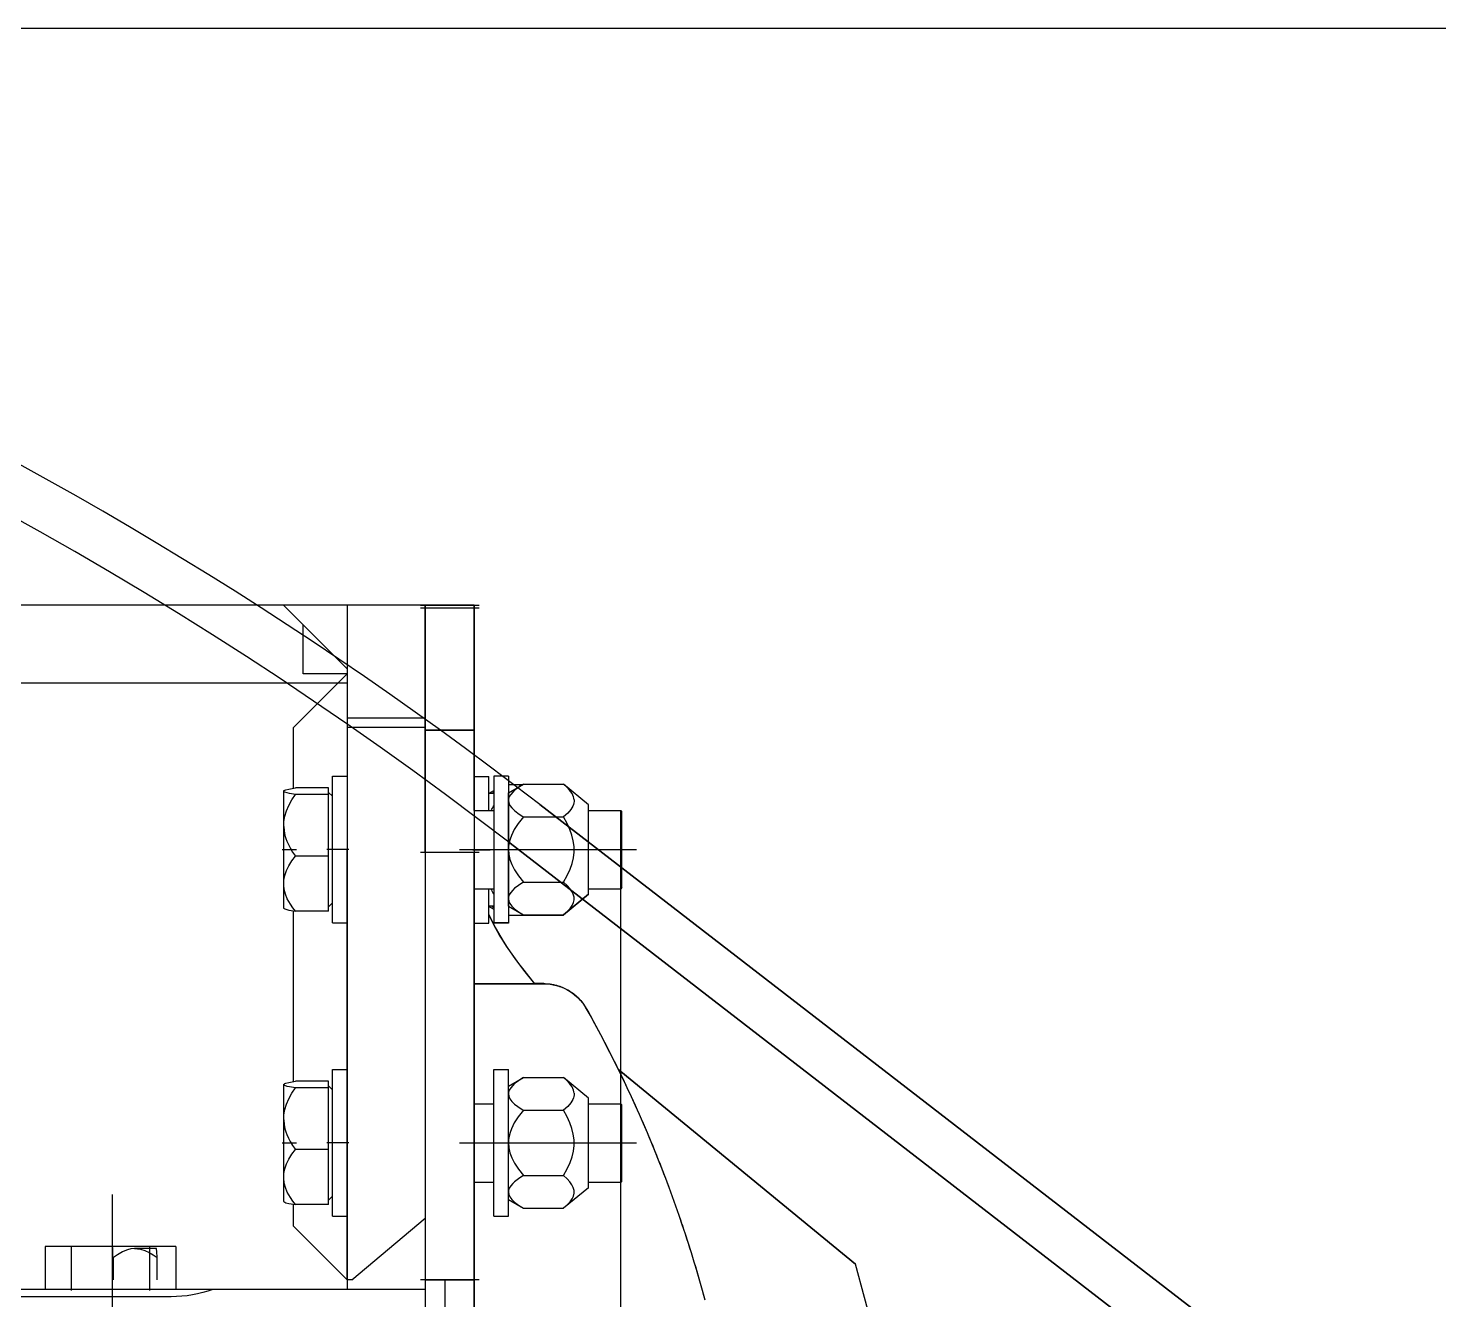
# Model space of a CAD drawing. Extents: x 39751 to 116307, y -36149 to -14965.
# Drawn here: x 111280.1 to 111568.7, y -20660.1 to -20400 of the extents above; entities that cross this region are included whole.
import ezdxf

# ---------------------------------------------------------------- set-up
doc = ezdxf.new("R2010")
doc.units = 0
doc.header["$LTSCALE"] = 1500
for name, pattern in [('CENTER2', [0.72, 0.6, -0.05, 0.02, -0.05]), ('DASHDOT', [25.4, 12.7, -6.35, 0, -6.35]), ('DASHED', [0.35, 0.3, -0.05]), ('PHANTOM', [0.95, 0.76, -0.05, 0.02, -0.05, 0.02, -0.05])]:
    doc.linetypes.add(name, pattern=pattern)
for name, color, linetype in [('01', 7, 'Continuous'), ('confine7', 4, 'CENTER2'), ('confinea', 3, 'Continuous')]:
    doc.layers.add(name, color=color, linetype=linetype)
doc.layers.add('AM_0', color=7, linetype='Continuous', lineweight=30)

# ---------------------------------------------------------------- blocks, each defined once
blk = doc.blocks.new('A$C4E333B14')
at = {"color": 0, "linetype": 'DASHDOT', "ltscale": 0.03}
blk.add_line((151.67, 904.75), (139.67, 904.75), dxfattribs=at)
at = {"color": 0, "linetype": 'DASHDOT', "ltscale": 0.030001}
for p, q in [((139.67, 904.13), (151.67, 904.13)), ((139.67, 854.14), (151.67, 854.14)), ((139.67, 766.69), (151.67, 766.69))]:
    blk.add_line(p, q, dxfattribs=at)
at = {"color": 0, "ltscale": 0.063975}
blk.add_line((140.67, 879.16), (140.67, 904.75), dxfattribs=at)
at = {"color": 0, "ltscale": 0.025}
for p, q in [((140.67, 904.75), (150.67, 904.75)), ((150.67, 904.75), (140.67, 904.75)), ((140.67, 904.72), (150.67, 904.72)), ((150.67, 904.72), (140.67, 904.72)), ((150.67, 879.14), (140.67, 879.14)), ((140.67, 879.14), (150.67, 879.14)), ((140.67, 854.14), (150.67, 854.14)), ((140.67, 854.14), (150.67, 854.14)), ((150.67, 766.69), (140.67, 766.69)), ((150.67, 766.69), (140.67, 766.69))]:
    blk.add_line(p, q, dxfattribs=at)
at = {"color": 0, "ltscale": 0.062501}
blk.add_line((140.67, 904.75), (140.67, 879.75), dxfattribs=at)
at = {"color": 0, "ltscale": 7.01904e-05}
for p, q in [((140.67, 904.72), (140.67, 904.75)), ((150.67, 904.72), (150.67, 904.75)), ((150.67, 904.72), (150.67, 904.75))]:
    blk.add_line(p, q, dxfattribs=at)
at = {"color": 0, "ltscale": 0.063976}
blk.add_line((140.67, 879.13), (140.67, 904.72), dxfattribs=at)
at = {"color": 0, "ltscale": 0.0625}
for p, q in [((140.67, 904.72), (140.67, 879.72)), ((140.67, 879.14), (140.67, 854.14))]:
    blk.add_line(p, q, dxfattribs=at)
at = {"color": 0, "ltscale": 0.006224}
blk.add_line((140.67, 904.72), (140.67, 902.23), dxfattribs=at)
at = {"color": 0, "ltscale": 3.05176e-05}
blk.add_line((150.67, 904.72), (150.67, 904.71), dxfattribs=at)
blk.add_line((150.67, 904.72), (150.67, 904.71), dxfattribs=at)
at = {"color": 0, "linetype": 'PHANTOM', "ltscale": 0.0625}
for p, q in [((150.67, 879.71), (150.67, 904.71)), ((166.66, 904.71), (166.66, 879.71)), ((150.67, 854.71), (150.67, 879.71)), ((166.66, 879.71), (166.66, 854.71))]:
    blk.add_line(p, q, dxfattribs=at)
at = {"color": 0, "linetype": 'PHANTOM', "ltscale": 0.039999}
for p, q in [((150.67, 904.71), (166.66, 904.71)), ((150.67, 879.71), (166.66, 879.71))]:
    blk.add_line(p, q, dxfattribs=at)
at = {"color": 0, "linetype": 'PHANTOM', "ltscale": 0.014142}
blk.add_line((179.67, 904.71), (175.67, 900.71), dxfattribs=at)
at = {"color": 0, "ltscale": 0.006176}
blk.add_line((140.67, 902.23), (140.67, 899.76), dxfattribs=at)
at = {"color": 0, "linetype": 'PHANTOM', "ltscale": 0.03182}
blk.add_line((166.66, 891.71), (175.67, 900.71), dxfattribs=at)
at = {"color": 0, "linetype": 'PHANTOM', "ltscale": 0.025}
blk.add_line((175.67, 890.71), (175.67, 900.71), dxfattribs=at)
at = {"color": 0, "ltscale": 0.006068}
blk.add_line((140.67, 899.76), (140.67, 897.34), dxfattribs=at)
at = {"color": 0, "ltscale": 0.005899}
blk.add_line((140.67, 897.34), (140.67, 894.98), dxfattribs=at)
at = {"color": 0, "ltscale": 0.005672}
blk.add_line((140.67, 894.98), (140.67, 892.71), dxfattribs=at)
at = {"color": 0, "ltscale": 0.005389}
blk.add_line((140.67, 892.71), (140.67, 890.55), dxfattribs=at)
at = {"color": 0, "ltscale": 0.005052}
blk.add_line((140.67, 890.55), (140.67, 888.53), dxfattribs=at)
at = {"color": 0, "linetype": 'PHANTOM', "ltscale": 0.038892}
blk.add_line((166.66, 890.71), (177.67, 879.71), dxfattribs=at)
at = {"color": 0, "linetype": 'PHANTOM', "ltscale": 0.022501}
blk.add_line((166.66, 890.71), (175.67, 890.71), dxfattribs=at)
at = {"color": 0, "ltscale": 0.004665}
blk.add_line((140.67, 888.53), (140.67, 886.67), dxfattribs=at)
at = {"color": 0, "ltscale": 0.004232}
blk.add_line((140.67, 886.67), (140.67, 884.97), dxfattribs=at)
at = {"color": 0, "ltscale": 0.003756}
blk.add_line((140.67, 884.97), (140.67, 883.47), dxfattribs=at)
at = {"color": 0, "ltscale": 0.003244}
blk.add_line((140.67, 883.47), (140.67, 882.17), dxfattribs=at)
at = {"color": 0, "ltscale": 0.002699}
blk.add_line((140.67, 882.17), (140.67, 881.09), dxfattribs=at)
at = {"color": 0, "ltscale": 0.002127}
blk.add_line((140.67, 881.09), (140.67, 880.24), dxfattribs=at)
at = {"color": 0, "ltscale": 0.001535}
blk.add_line((140.67, 880.24), (140.67, 879.63), dxfattribs=at)
at = {"color": 0, "ltscale": 0.011339}
blk.add_line((140.67, 875.22), (140.67, 879.75), dxfattribs=at)
at = {"color": 0, "ltscale": 0.01134}
blk.add_line((140.67, 875.19), (140.67, 879.72), dxfattribs=at)
at = {"color": 0, "ltscale": 0.000926971}
blk.add_line((140.67, 879.63), (140.67, 879.26), dxfattribs=at)
at = {"color": 0, "ltscale": 0.000310516}
blk.add_line((140.67, 879.26), (140.67, 879.13), dxfattribs=at)
at = {"color": 0, "ltscale": 0.023656}
blk.add_line((140.67, 879.17), (140.67, 869.71), dxfattribs=at)
at = {"color": 0, "ltscale": 1.2207e-05}
for p, q in [((140.67, 879.16), (140.67, 879.17)), ((140.67, 879.13), (140.67, 879.14))]:
    blk.add_line(p, q, dxfattribs=at)
at = {"color": 0, "ltscale": 0.000196838}
blk.add_line((140.67, 879.14), (140.67, 879.06), dxfattribs=at)
at = {"color": 0, "ltscale": 0.000799561}
blk.add_line((140.67, 879.06), (140.67, 878.74), dxfattribs=at)
at = {"color": 0, "ltscale": 0.001408}
blk.add_line((140.67, 878.74), (140.67, 878.18), dxfattribs=at)
at = {"color": 0, "ltscale": 0.002}
blk.add_line((140.67, 878.18), (140.67, 877.38), dxfattribs=at)
at = {"color": 0, "linetype": 'PHANTOM', "ltscale": 0.031062}
blk.add_line((177.67, 867.29), (177.67, 879.71), dxfattribs=at)
at = {"color": 0, "ltscale": 0.002575}
blk.add_line((140.67, 877.38), (140.67, 876.35), dxfattribs=at)
at = {"color": 0, "ltscale": 0.003123}
blk.add_line((140.67, 876.35), (140.67, 875.1), dxfattribs=at)
at = {"color": 0, "ltscale": 0.013779}
blk.add_line((140.67, 869.71), (140.67, 875.22), dxfattribs=at)
at = {"color": 0, "ltscale": 0.013705}
blk.add_line((140.67, 869.71), (140.67, 875.19), dxfattribs=at)
at = {"color": 0, "ltscale": 0.003641}
blk.add_line((140.67, 875.1), (140.67, 873.64), dxfattribs=at)
at = {"color": 0, "ltscale": 0.004122}
blk.add_line((140.67, 873.64), (140.67, 871.99), dxfattribs=at)
at = {"color": 0, "ltscale": 0.004563}
blk.add_line((140.67, 871.99), (140.67, 870.17), dxfattribs=at)
at = {"color": 0, "ltscale": 0.0075}
for p, q in [((133.67, 869.73), (136.66, 869.73)), ((140.67, 869.71), (137.67, 869.71)), ((169.67, 869.73), (166.66, 869.73)), ((133.67, 839.73), (136.66, 839.73)), ((133.67, 839.71), (136.66, 839.71)), ((140.67, 839.71), (137.67, 839.71)), ((169.67, 839.73), (166.66, 839.73)), ((136.66, 809.71), (133.67, 809.71)), ((169.67, 809.71), (166.66, 809.71)), ((136.66, 779.71), (133.67, 779.71)), ((169.67, 779.71), (166.66, 779.71))]:
    blk.add_line(p, q, dxfattribs=at)
at = {"color": 0, "ltscale": 0.075}
for p, q in [((133.67, 869.73), (133.67, 839.73)), ((136.66, 869.73), (136.66, 839.73)), ((169.67, 839.73), (169.67, 869.73)), ((133.67, 779.71), (133.67, 809.71)), ((136.66, 779.71), (136.66, 809.71)), ((169.67, 779.71), (169.67, 809.71))]:
    blk.add_line(p, q, dxfattribs=at)
at = {"color": 0, "ltscale": 0.017434}
for p, q in [((137.67, 862.73), (137.67, 869.71)), ((140.67, 862.73), (140.67, 869.71))]:
    blk.add_line(p, q, dxfattribs=at)
at = {"color": 0, "ltscale": 0.004958}
blk.add_line((140.67, 870.17), (140.67, 868.18), dxfattribs=at)
at = {"color": 0, "ltscale": 0.016592}
for p, q in [((117.26, 863.88), (122.38, 868.11)), ((117.26, 803.86), (122.38, 808.09)), ((117.26, 785.56), (122.38, 781.34))]:
    blk.add_line(p, q, dxfattribs=at)
at = {"color": 0, "ltscale": 0.020441}
for p, q in [((130.56, 868.11), (122.39, 868.11)), ((130.56, 861.42), (122.39, 861.42)), ((130.56, 848.04), (122.39, 848.04)), ((130.56, 841.36), (122.39, 841.36)), ((130.56, 808.09), (122.39, 808.09)), ((130.56, 801.4), (122.39, 801.4)), ((130.56, 788.03), (122.39, 788.03)), ((130.56, 781.34), (122.39, 781.34))]:
    blk.add_line(p, q, dxfattribs=at)
at = {"color": 0, "ltscale": 0.008956}
for p, q in [((133.67, 866.32), (130.56, 868.11)), ((133.67, 843.15), (130.56, 841.36)), ((133.67, 806.3), (130.56, 808.09)), ((133.67, 783.13), (130.56, 781.34))]:
    blk.add_line(p, q, dxfattribs=at)
at = {"color": 0, "ltscale": 0.007489}
blk.add_line((133.67, 868.05), (130.67, 868.05), dxfattribs=at)
at = {"color": 0, "ltscale": 0.00388}
for p, q in [((133.67, 864.76), (133.67, 866.32)), ((133.67, 843.15), (133.67, 844.7)), ((133.67, 804.75), (133.67, 806.3)), ((133.67, 783.13), (133.67, 784.68))]:
    blk.add_line(p, q, dxfattribs=at)
at = {"color": 0, "ltscale": 0.002723}
blk.add_line((137.61, 866.29), (136.66, 866.83), dxfattribs=at)
at = {"color": 0, "ltscale": 0.002502}
for p, q in [((137.67, 866.29), (136.66, 866.29)), ((136.66, 843.12), (137.67, 843.12))]:
    blk.add_line(p, q, dxfattribs=at)
at = {"color": 0, "ltscale": 0.008891}
blk.add_line((137.67, 862.73), (137.67, 866.29), dxfattribs=at)
at = {"color": 0, "ltscale": 0.005305}
blk.add_line((140.67, 868.18), (140.67, 866.06), dxfattribs=at)
at = {"color": 0, "ltscale": 0.0056}
blk.add_line((140.67, 866.06), (140.67, 863.82), dxfattribs=at)
at = {"color": 0, "ltscale": 0.002828}
for p, q in [((169.67, 865.63), (170.46, 866.43)), ((169.67, 843.83), (170.46, 843.03)), ((169.67, 805.61), (170.46, 806.41)), ((169.67, 783.81), (170.46, 783.01))]:
    blk.add_line(p, q, dxfattribs=at)
at = {"color": 0, "ltscale": 0.003371}
for p, q in [((170.46, 866), (170.46, 867.35)), ((170.46, 805.98), (170.46, 807.33))]:
    blk.add_line(p, q, dxfattribs=at)
at = {"color": 0, "ltscale": 0.017}
for p, q in [((170.46, 867.35), (177.26, 867.35)), ((170.46, 866), (177.26, 866)), ((170.46, 853.38), (177.26, 853.38)), ((170.46, 842.11), (177.26, 842.11)), ((170.46, 807.33), (177.26, 807.33)), ((170.46, 805.98), (177.26, 805.98)), ((170.46, 793.37), (177.26, 793.37)), ((170.46, 782.1), (177.26, 782.1))]:
    blk.add_line(p, q, dxfattribs=at)
at = {"color": 0, "ltscale": 0.031543}
for p, q in [((170.46, 853.38), (170.46, 866)), ((170.46, 793.37), (170.46, 805.98))]:
    blk.add_line(p, q, dxfattribs=at)
at = {"color": 0, "ltscale": 0.000273947}
for p, q in [((179.67, 866.72), (179.58, 866.79)), ((179.67, 842.74), (179.58, 842.67))]:
    blk.add_line(p, q, dxfattribs=at)
at = {"color": 0, "ltscale": 0.018232}
blk.add_line((179.67, 866.72), (179.67, 859.43), dxfattribs=at)
at = {"color": 0, "ltscale": 0.002801}
for p, q in [((117.26, 862.76), (117.26, 863.88)), ((117.26, 802.74), (117.26, 803.86))]:
    blk.add_line(p, q, dxfattribs=at)
at = {"color": 0, "ltscale": 0.010011}
for p, q in [((133.67, 860.76), (133.67, 864.76)), ((133.67, 800.74), (133.67, 804.75))]:
    blk.add_line(p, q, dxfattribs=at)
at = {"color": 0, "ltscale": 0.00584}
blk.add_line((140.67, 863.82), (140.67, 861.48), dxfattribs=at)
at = {"color": 0, "ltscale": 0.000760127}
for p, q in [((110.46, 862.52), (110.68, 862.73)), ((110.46, 846.95), (110.68, 846.73)), ((110.46, 846.89), (110.68, 846.67))]:
    blk.add_line(p, q, dxfattribs=at)
at = {"color": 0, "ltscale": 0.030411}
for p, q in [((110.46, 850.35), (110.46, 862.52)), ((110.46, 790.33), (110.46, 802.5))]:
    blk.add_line(p, q, dxfattribs=at)
at = {"color": 0, "ltscale": 0.031251}
for p, q in [((110.68, 850.23), (110.68, 862.73)), ((110.68, 790.21), (110.68, 802.71))]:
    blk.add_line(p, q, dxfattribs=at)
at = {"color": 0, "ltscale": 0.016462}
for p, q in [((117.26, 862.73), (110.68, 862.73)), ((117.26, 846.73), (110.68, 846.73)), ((117.26, 846.67), (110.68, 846.67)), ((117.26, 802.71), (110.68, 802.71)), ((117.26, 786.71), (110.68, 786.71))]:
    blk.add_line(p, q, dxfattribs=at)
at = {"color": 0, "ltscale": 0.042949}
blk.add_line((117.26, 845.58), (117.26, 862.76), dxfattribs=at)
at = {"color": 0, "ltscale": 0.000885444}
blk.add_line((130.87, 861.6), (130.56, 861.42), dxfattribs=at)
at = {"color": 0, "ltscale": 0.015067}
for p, q in [((133.67, 854.73), (133.67, 860.76)), ((133.67, 794.71), (133.67, 800.74))]:
    blk.add_line(p, q, dxfattribs=at)
at = {"color": 0, "ltscale": 0.010001}
for p, q in [((140.67, 862.73), (136.66, 862.73)), ((140.67, 846.73), (136.66, 846.73)), ((140.67, 802.71), (136.66, 802.71)), ((140.67, 786.71), (136.66, 786.71))]:
    blk.add_line(p, q, dxfattribs=at)
at = {"color": 0, "ltscale": 0.00602}
blk.add_line((140.67, 861.48), (140.67, 859.08), dxfattribs=at)
at = {"color": 0, "ltscale": 0.006142}
blk.add_line((140.67, 859.08), (140.67, 856.62), dxfattribs=at)
at = {"color": 0, "ltscale": 0.041718}
for p, q in [((179.67, 859.43), (179.67, 842.74)), ((179.67, 799.41), (179.67, 782.72))]:
    blk.add_line(p, q, dxfattribs=at)
at = {"color": 0, "linetype": 'DASHDOT', "ltscale": 0.090601}
for p, q in [((143.69, 854.73), (107.44, 854.73)), ((143.69, 794.71), (107.44, 794.71))]:
    blk.add_line(p, q, dxfattribs=at)
at = {"color": 0, "linetype": 'DASHDOT', "ltscale": 0.009002}
blk.add_line((133.37, 854.71), (136.97, 854.71), dxfattribs=at)
at = {"color": 0, "ltscale": 0.025078}
for p, q in [((133.67, 844.7), (133.67, 854.73)), ((133.67, 784.68), (133.67, 794.71))]:
    blk.add_line(p, q, dxfattribs=at)
at = {"color": 0, "linetype": 'DASHDOT', "ltscale": 0.009001}
blk.add_line((140.97, 854.71), (137.37, 854.71), dxfattribs=at)
at = {"color": 0, "ltscale": 0.006204}
for p, q in [((140.67, 856.62), (140.67, 854.14)), ((150.67, 854.14), (150.67, 856.62)), ((150.67, 856.62), (150.67, 854.14))]:
    blk.add_line(p, q, dxfattribs=at)
at = {"color": 0, "linetype": 'PHANTOM', "ltscale": 0.001433}
blk.add_line((150.67, 854.14), (150.67, 854.71), dxfattribs=at)
at = {"color": 0, "linetype": 'DASHDOT', "ltscale": 0.011401}
for p, q in [((166.29, 854.73), (170.85, 854.73)), ((166.29, 794.71), (170.85, 794.71))]:
    blk.add_line(p, q, dxfattribs=at)
at = {"color": 0, "linetype": 'PHANTOM', "ltscale": 0.22}
blk.add_line((166.66, 766.71), (166.66, 854.71), dxfattribs=at)
at = {"color": 0, "linetype": 'DASHDOT', "ltscale": 0.007314}
for p, q in [((179.95, 854.73), (177.02, 854.73)), ((179.95, 794.71), (177.02, 794.71))]:
    blk.add_line(p, q, dxfattribs=at)
at = {"color": 0, "linetype": 'DASHDOT', "ltscale": 0.339619}
blk.add_line((110.67, 716.96), (110.67, 852.81), dxfattribs=at)
at = {"color": 0, "ltscale": 0.21862}
for p, q in [((140.67, 766.69), (140.67, 854.14)), ((140.67, 854.14), (140.67, 766.69)), ((150.67, 854.14), (150.67, 766.69)), ((150.67, 854.14), (150.67, 766.69))]:
    blk.add_line(p, q, dxfattribs=at)
at = {"color": 0, "ltscale": 0.028172}
for p, q in [((170.46, 842.11), (170.46, 853.38)), ((170.46, 782.1), (170.46, 793.37))]:
    blk.add_line(p, q, dxfattribs=at)
at = {"color": 0, "ltscale": 0.008514}
for p, q in [((110.46, 846.95), (110.46, 850.35)), ((110.46, 786.93), (110.46, 790.33))]:
    blk.add_line(p, q, dxfattribs=at)
at = {"color": 0, "ltscale": 0.008749}
for p, q in [((110.68, 846.73), (110.68, 850.23)), ((110.68, 786.71), (110.68, 790.21))]:
    blk.add_line(p, q, dxfattribs=at)
at = {"color": 0, "ltscale": 6.48499e-05}
blk.add_line((110.46, 846.92), (110.46, 846.95), dxfattribs=at)
at = {"color": 0, "ltscale": 0.000760666}
for p, q in [((110.46, 846.92), (110.68, 846.71)), ((110.46, 802.5), (110.68, 802.71)), ((110.46, 786.93), (110.68, 786.71))]:
    blk.add_line(p, q, dxfattribs=at)
at = {"color": 0, "ltscale": 8.62122e-05}
blk.add_line((110.46, 846.89), (110.46, 846.92), dxfattribs=at)
at = {"color": 0, "ltscale": 6.71387e-05}
blk.add_line((110.68, 846.71), (110.68, 846.73), dxfattribs=at)
at = {"color": 0, "ltscale": 0.016463}
blk.add_line((117.27, 846.71), (110.68, 846.71), dxfattribs=at)
at = {"color": 0, "ltscale": 8.39233e-05}
blk.add_line((110.68, 846.67), (110.68, 846.71), dxfattribs=at)
at = {"color": 0, "ltscale": 0.017567}
for p, q in [((137.67, 839.71), (137.67, 846.73)), ((140.67, 839.71), (140.67, 846.73))]:
    blk.add_line(p, q, dxfattribs=at)
at = {"color": 0, "ltscale": 0.004796}
blk.add_line((137.67, 844.81), (137.67, 846.73), dxfattribs=at)
at = {"color": 0, "ltscale": 5.56946e-05}
blk.add_line((117.26, 845.56), (117.26, 845.58), dxfattribs=at)
at = {"color": 0, "ltscale": 0.016593}
for p, q in [((117.26, 845.58), (122.38, 841.36)), ((117.26, 845.56), (122.38, 841.34))]:
    blk.add_line(p, q, dxfattribs=at)
at = {"color": 0, "ltscale": 0.000115967}
blk.add_line((133.67, 843.12), (133.62, 843.12), dxfattribs=at)
at = {"color": 0, "ltscale": 0.002888}
blk.add_line((137.67, 843.09), (136.66, 842.51), dxfattribs=at)
at = {"color": 0, "ltscale": 0.004228}
blk.add_line((137.67, 843.12), (137.67, 844.81), dxfattribs=at)
at = {"color": 0, "ltscale": 0.009883}
blk.add_line((126.34, 841.34), (122.39, 841.34), dxfattribs=at)
at = {"color": 0, "ltscale": 0.000235714}
blk.add_line((126.39, 841.3), (126.31, 841.36), dxfattribs=at)
at = {"color": 0, "ltscale": 0.000239039}
blk.add_line((126.31, 841.36), (126.38, 841.3), dxfattribs=at)
at = {"color": 0, "ltscale": 0.018199}
blk.add_line((133.67, 841.3), (126.39, 841.3), dxfattribs=at)
at = {"color": 0, "linetype": 'PHANTOM', "ltscale": 0.087272}
blk.add_line((177.67, 807.27), (177.67, 842.18), dxfattribs=at)
at = {"color": 0, "ltscale": 5.49316e-05}
for p, q in [((133.67, 839.73), (133.67, 839.71)), ((136.66, 839.73), (136.66, 839.71))]:
    blk.add_line(p, q, dxfattribs=at)
at = {"color": 0, "ltscale": 0.031051}
blk.add_line((140.67, 839.71), (140.67, 827.29), dxfattribs=at)
blk.add_line((140.67, 839.71), (140.67, 827.29), dxfattribs=at)
at = {"color": 0, "ltscale": 0.0045}
blk.add_line((126.44, 827.31), (128.24, 827.31), dxfattribs=at)
blk.add_line((126.44, 827.31), (128.24, 827.31), dxfattribs=at)
at = {"color": 0, "ltscale": 0.035551}
for p, q in [((140.67, 827.29), (126.44, 827.29)), ((126.44, 827.29), (140.67, 827.29))]:
    blk.add_line(p, q, dxfattribs=at)
at = {"color": 0, "ltscale": 0.061427}
for p, q in [((140.67, 802.71), (140.67, 827.29)), ((140.67, 827.29), (140.67, 802.71))]:
    blk.add_line(p, q, dxfattribs=at)
at = {"color": 0, "ltscale": 0.155381}
for p, q in [((110.67, 809.34), (62.61, 769.93)), ((62.61, 769.93), (110.67, 809.34)), ((62.61, 769.9), (110.67, 809.31)), ((62.61, 769.9), (110.67, 809.31))]:
    blk.add_line(p, q, dxfattribs=at)
at = {"color": 0, "ltscale": 0.002122}
blk.add_line((110.67, 809.34), (111.28, 809.93), dxfattribs=at)
blk.add_line((110.67, 809.34), (111.28, 809.93), dxfattribs=at)
at = {"color": 0, "ltscale": 0.002022}
blk.add_line((110.67, 809.31), (111.25, 809.87), dxfattribs=at)
blk.add_line((110.67, 809.31), (111.25, 809.87), dxfattribs=at)
at = {"color": 0, "ltscale": 0.000380037}
for p, q in [((110.79, 809.43), (110.67, 809.34)), ((110.67, 809.34), (110.79, 809.43))]:
    blk.add_line(p, q, dxfattribs=at)
at = {"color": 0, "ltscale": 5.55428e-06}
blk.add_line((110.67, 809.35), (110.67, 809.35), dxfattribs=at)
at = {"color": 0, "ltscale": 7.40051e-05}
for p, q in [((110.67, 809.34), (110.67, 809.31)), ((110.67, 809.31), (110.67, 809.34))]:
    blk.add_line(p, q, dxfattribs=at)
at = {"color": 0, "ltscale": 0.00159}
for p, q in [((110.67, 809.31), (110.67, 808.68)), ((110.67, 808.68), (110.67, 809.31))]:
    blk.add_line(p, q, dxfattribs=at)
at = {"color": 0, "ltscale": 0.000273478}
for p, q in [((179.67, 806.7), (179.58, 806.77)), ((179.67, 782.72), (179.58, 782.66))]:
    blk.add_line(p, q, dxfattribs=at)
at = {"color": 0, "ltscale": 0.018233}
blk.add_line((179.67, 806.7), (179.67, 799.41), dxfattribs=at)
at = {"color": 0, "ltscale": 0.04295}
blk.add_line((117.26, 785.56), (117.26, 802.74), dxfattribs=at)
at = {"color": 0, "ltscale": 0.000885832}
blk.add_line((130.87, 801.58), (130.56, 801.4), dxfattribs=at)
at = {"color": 0, "ltscale": 0.122096}
for p, q in [((140.67, 737.88), (140.67, 786.71)), ((140.67, 786.71), (140.67, 737.88))]:
    blk.add_line(p, q, dxfattribs=at)
at = {"color": 0, "linetype": 'PHANTOM', "ltscale": 0.011122}
blk.add_line((177.67, 777.71), (177.67, 782.16), dxfattribs=at)
at = {"color": 0, "linetype": 'PHANTOM', "ltscale": 0.048953}
blk.add_line((165.67, 766.71), (150.67, 779.3), dxfattribs=at)
at = {"color": 0, "linetype": 'PHANTOM', "ltscale": 0.038891}
blk.add_line((166.66, 766.71), (177.67, 777.71), dxfattribs=at)
at = {"color": 0, "linetype": 'PHANTOM', "ltscale": 0.011375}
for p, q in [((205.56, 766.71), (205.56, 771.26)), ((214.44, 766.71), (214.44, 771.26))]:
    blk.add_line(p, q, dxfattribs=at)
at = {"color": 0, "linetype": 'PHANTOM', "ltscale": 4.95911e-05}
blk.add_line((205.67, 773.11), (205.66, 773.1), dxfattribs=at)
at = {"color": 0, "linetype": 'PHANTOM', "ltscale": 0.011284}
blk.add_line((205.67, 773.11), (210.19, 773.11), dxfattribs=at)
at = {"color": 0, "linetype": 'DASHDOT', "ltscale": 0.005623}
blk.add_line((214.67, 773.32), (214.67, 771.07), dxfattribs=at)
at = {"color": 0, "ltscale": 0.039349}
blk.add_line((58.53, 754.73), (62.61, 769.93), dxfattribs=at)
blk.add_line((58.53, 754.73), (62.61, 769.93), dxfattribs=at)
at = {"color": 0, "ltscale": 0.039272}
blk.add_line((58.54, 754.73), (62.61, 769.9), dxfattribs=at)
blk.add_line((58.54, 754.73), (62.61, 769.9), dxfattribs=at)
blk.add_line((58.54, 754.73), (62.61, 769.9), dxfattribs=at)
at = {"color": 0, "ltscale": 6.77257e-05}
blk.add_line((62.61, 769.93), (62.6, 769.9), dxfattribs=at)
at = {"color": 0, "ltscale": 0.019398}
blk.add_line((140.67, 766.69), (140.67, 758.93), dxfattribs=at)
at = {"color": 0, "ltscale": 0.003784}
blk.add_line((140.67, 766.69), (140.67, 765.18), dxfattribs=at)
at = {"color": 0, "ltscale": 0.003639}
blk.add_line((140.67, 765.18), (140.67, 763.72), dxfattribs=at)
at = {"color": 0, "linetype": 'PHANTOM', "ltscale": 0.064947}
blk.add_line((146.66, 766.69), (146.66, 740.71), dxfattribs=at)
at = {"color": 0, "linetype": 'PHANTOM', "ltscale": 0.002499}
blk.add_line((165.67, 766.71), (166.66, 766.71), dxfattribs=at)
at = {"color": 0, "ltscale": 0.003354}
blk.add_line((140.67, 763.72), (140.67, 762.38), dxfattribs=at)
at = {"color": 0}
for points in [[(120.22, 864.9), (120.26, 865.22), (120.34, 865.54), (120.47, 865.87), (120.64, 866.2), (121.13, 866.89), (121.68, 867.48), (122.39, 868.11)], [(130.56, 868.11), (131.29, 867.67), (131.9, 867.25), (132.38, 866.87), (132.77, 866.51), (133.19, 866.03), (133.48, 865.56), (133.63, 865.11), (133.67, 864.76)], [(179.58, 866.79), (179.42, 866.88), (179.21, 866.96), (178.6, 867.11), (177.26, 867.35)], [(177.26, 866), (178.43, 866.2), (178.9, 866.31), (179.38, 866.45), (179.53, 866.53), (179.63, 866.62), (179.65, 866.66), (179.65, 866.7), (179.63, 866.73), (179.58, 866.79)], [(179.65, 859.43), (179.61, 860.5), (179.43, 861.55), (179.09, 862.68), (178.61, 863.78), (177.98, 864.91), (177.26, 866)], [(120.22, 864.9), (120.22, 864.58), (120.27, 864.26), (120.36, 863.93), (120.5, 863.6), (120.91, 862.91), (121.53, 862.2), (122.39, 861.42)], [(133.67, 864.76), (133.59, 864.26), (133.37, 863.76), (132.98, 863.24), (132.42, 862.7), (131.74, 862.16), (130.87, 861.6)], [(122.39, 848.04), (121.62, 849.42), (121.04, 850.7), (120.63, 851.89), (120.36, 853.07), (120.23, 854.22), (120.23, 855.35), (120.38, 856.5), (120.66, 857.69), (121.07, 858.85), (121.64, 860.08), (122.39, 861.42)], [(130.56, 861.42), (131.64, 860.07), (132.45, 858.82), (132.77, 858.22), (133.04, 857.64), (133.32, 856.88), (133.52, 856.15), (133.63, 855.42), (133.67, 854.73)], [(179.65, 859.43), (179.57, 858.54), (179.38, 857.64), (179.2, 857.03), (178.98, 856.43), (178.67, 855.74), (178.32, 855.06), (177.82, 854.21), (177.26, 853.38)], [(133.67, 854.73), (133.59, 853.73), (133.37, 852.72), (132.98, 851.68), (132.42, 850.6), (131.62, 849.37), (130.56, 848.04)], [(177.26, 842.11), (177.79, 842.82), (178.28, 843.54), (178.61, 844.09), (178.9, 844.66), (179.28, 845.59), (179.53, 846.53), (179.65, 847.5), (179.61, 848.47), (179.42, 849.44), (179.08, 850.43), (178.6, 851.41), (177.98, 852.41), (177.26, 853.38)], [(122.39, 841.36), (121.62, 842.05), (121.04, 842.68), (120.63, 843.28), (120.36, 843.87), (120.23, 844.44), (120.23, 845.01), (120.38, 845.59), (120.66, 846.18), (121.07, 846.76), (121.64, 847.38), (122.39, 848.04)], [(130.56, 848.04), (131.29, 847.6), (131.9, 847.19), (132.38, 846.81), (132.77, 846.45), (133.19, 845.96), (133.48, 845.5), (133.63, 845.04), (133.67, 844.7)], [(133.67, 844.7), (133.59, 844.2), (133.37, 843.7), (132.98, 843.18), (132.42, 842.63), (131.62, 842.02), (130.56, 841.36)], [(128.22, 827.29), (130.23, 829.74), (132.12, 832.22), (133.86, 834.72), (134.68, 835.99), (135.45, 837.26), (136.63, 839.37), (137.67, 841.49)], [(128.22, 827.29), (130.47, 830.04), (131.54, 831.44), (132.57, 832.84), (134.03, 834.97), (135.37, 837.12), (136.59, 839.29), (137.67, 841.49)], [(128.24, 827.29), (130.25, 829.73), (132.13, 832.21), (133.87, 834.71), (134.69, 835.97), (135.46, 837.24), (136.63, 839.34), (137.67, 841.46)], [(128.24, 827.29), (130.49, 830.04), (131.56, 831.43), (132.58, 832.83), (134.04, 834.95), (135.38, 837.1), (136.59, 839.27), (137.67, 841.46)], [(179.58, 842.67), (179.42, 842.59), (179.21, 842.51), (178.6, 842.35), (177.26, 842.11)], [(120.22, 804.88), (120.26, 805.2), (120.34, 805.52), (120.47, 805.85), (120.64, 806.18), (121.13, 806.87), (121.68, 807.46), (122.39, 808.09)], [(130.56, 808.09), (131.29, 807.65), (131.9, 807.23), (132.38, 806.85), (132.77, 806.49), (133.19, 806.01), (133.48, 805.54), (133.63, 805.09), (133.67, 804.75)], [(179.58, 806.77), (179.42, 806.86), (179.21, 806.94), (178.6, 807.1), (177.26, 807.33)], [(177.26, 805.98), (178.43, 806.18), (178.9, 806.29), (179.38, 806.44), (179.53, 806.51), (179.63, 806.6), (179.65, 806.64), (179.65, 806.68), (179.63, 806.71), (179.58, 806.77)], [(179.65, 799.42), (179.61, 800.48), (179.43, 801.54), (179.09, 802.66), (178.61, 803.76), (177.98, 804.89), (177.26, 805.98)], [(120.22, 804.88), (120.22, 804.56), (120.27, 804.24), (120.36, 803.91), (120.5, 803.58), (120.91, 802.89), (121.53, 802.18), (122.39, 801.4)], [(133.67, 804.75), (133.59, 804.25), (133.37, 803.74), (132.98, 803.22), (132.42, 802.68), (131.74, 802.15), (130.87, 801.58)], [(122.39, 788.03), (121.62, 789.41), (121.04, 790.68), (120.63, 791.87), (120.36, 793.05), (120.23, 794.2), (120.23, 795.34), (120.38, 796.48), (120.66, 797.67), (121.07, 798.83), (121.64, 800.06), (122.39, 801.4)], [(130.56, 801.4), (131.64, 800.05), (132.45, 798.8), (132.77, 798.2), (133.04, 797.62), (133.32, 796.87), (133.52, 796.13), (133.63, 795.4), (133.67, 794.71)], [(179.65, 799.42), (179.57, 798.52), (179.38, 797.63), (179.2, 797.02), (178.98, 796.41), (178.67, 795.72), (178.32, 795.04), (177.82, 794.2), (177.26, 793.37)], [(133.67, 794.71), (133.59, 793.72), (133.37, 792.7), (132.98, 791.66), (132.42, 790.58), (131.62, 789.35), (130.56, 788.03)], [(177.26, 782.1), (177.79, 782.8), (178.28, 783.52), (178.61, 784.08), (178.9, 784.64), (179.28, 785.57), (179.53, 786.51), (179.65, 787.48), (179.61, 788.45), (179.42, 789.42), (179.08, 790.42), (178.6, 791.39), (177.98, 792.39), (177.26, 793.37)], [(122.39, 781.34), (121.62, 782.03), (121.04, 782.67), (120.63, 783.26), (120.36, 783.85), (120.23, 784.43), (120.23, 784.99), (120.38, 785.57), (120.66, 786.16), (121.07, 786.74), (121.64, 787.36), (122.39, 788.03)], [(130.56, 788.03), (131.29, 787.59), (131.9, 787.17), (132.38, 786.79), (132.77, 786.43), (133.19, 785.95), (133.48, 785.48), (133.63, 785.03), (133.67, 784.68)], [(133.67, 784.68), (133.59, 784.18), (133.37, 783.68), (132.98, 783.16), (132.42, 782.62), (131.62, 782), (130.56, 781.34)], [(179.58, 782.66), (179.42, 782.57), (179.21, 782.49), (178.6, 782.33), (177.26, 782.1)]]:
    blk.add_lwpolyline(points, dxfattribs=at)
at = {"color": 0, "linetype": 'PHANTOM'}
for points in [[(205.56, 771.26), (205.61, 772.52), (205.64, 773.01), (205.66, 773.08), (205.66, 773.09), (205.66, 773.1)], [(210.18, 773.09), (209.55, 773.08), (208.93, 772.98), (208.04, 772.72), (207.18, 772.32), (206.35, 771.83), (205.56, 771.26)], [(210.18, 773.09), (210.91, 773.02), (211.62, 772.84), (212.14, 772.65), (212.65, 772.42), (213.64, 771.84), (214.44, 771.26)]]:
    blk.add_lwpolyline(points, dxfattribs=at)
at = {"color": 0}
for centre, radius, start, end in [((133.06, 862.74), 5.25, 42.5299, 46.6154), ((129.82, 859.5), 8.03, 23.716, 31.5499), ((129.88, 849.88), 7.97, 328.4383, 336.7383), ((133.17, 846.49), 5.09, 313.33, 318.5543), ((130.14, 850.77), 12.22, 227.0971, 230.5681), ((126.44, 817.31), 10, 90, 150.7098), ((126.44, 817.29), 10, 90, 150.7098), ((126.44, 817.32), 9.99, 120.3509, 127.9476), ((126.44, 817.29), 9.99, 120.3509, 127.9476), ((126.44, 817.32), 9.99, 112.7622, 120.3589), ((126.44, 817.29), 9.99, 112.7622, 120.3589), ((126.44, 817.32), 9.99, 105.1735, 112.7702), ((126.44, 817.3), 9.99, 105.1735, 112.7702), ((126.44, 817.33), 9.99, 97.5847, 105.1814), ((126.44, 817.3), 9.99, 97.5847, 105.1814), ((126.44, 817.33), 9.99, 89.996, 97.5927), ((126.44, 817.3), 9.99, 89.996, 97.5927), ((126.44, 817.32), 9.99, 143.1171, 150.7138), ((126.44, 817.32), 9.99, 143.1171, 150.7138), ((126.44, 817.29), 9.99, 143.1171, 150.7138), ((126.44, 817.29), 9.99, 143.1171, 150.7138), ((126.44, 817.32), 9.99, 135.5284, 143.125), ((126.44, 817.32), 9.99, 135.5284, 143.125), ((126.44, 817.29), 9.99, 135.5284, 143.125), ((126.44, 817.29), 9.99, 135.5284, 143.125), ((126.44, 817.32), 9.99, 127.9396, 135.5363), ((126.44, 817.29), 9.99, 127.9396, 135.5363), ((343.14, 695.73), 258.46, 150.7098, 165), ((343.08, 695.76), 258.39, 150.7093, 154.2828), ((343.08, 695.76), 258.39, 150.7093, 154.2828), ((343.14, 695.76), 258.46, 150.7098, 153.7925), ((343.07, 695.8), 258.38, 150.7093, 153.7928), ((343.07, 695.8), 258.38, 150.7093, 153.7928), ((343.08, 695.76), 258.39, 154.2819, 157.8553), ((343.08, 695.76), 258.39, 154.2819, 157.8553), ((343.08, 695.75), 258.39, 157.8545, 161.4279), ((343.08, 695.75), 258.39, 157.8545, 161.4279), ((343.07, 695.75), 258.39, 161.427, 165.0004), ((343.07, 695.75), 258.39, 161.427, 165.0004)]:
    blk.add_arc(centre, radius, start, end, dxfattribs=at)
at = {"layer": '01'}
for p, q in [((150.67, 904.75), (953.17, 904.75)), ((166.67, 888.75), (953.17, 888.75)), ((150.67, 764.75), (530.89, 764.75)), ((166.51, 764.7), (476.15, 764.7)), ((166.51, 764.7), (476.15, 764.7)), ((202.67, 763.25), (436.67, 763.25))]:
    blk.add_line(p, q, dxfattribs=at)
at = {"layer": '01', "color": 0}
for p, q in [((150.67, 904.75), (150.67, 743.75)), ((166.67, 904.75), (166.67, 764.75)), ((166.67, 891.75), (166.67, 888.75)), ((166.67, 884.75), (166.67, 768.75)), ((150.67, 881.61), (166.67, 881.61)), ((201.69, 773.51), (228.45, 773.51)), ((201.69, 773.51), (201.69, 764.7)), ((207.02, 764.55), (207.02, 773.51)), ((223.12, 773.51), (223.12, 764.55)), ((228.45, 773.51), (228.45, 764.7))]:
    blk.add_line(p, q, dxfattribs=at)
blk.add_arc((202.67, 788.25), 25, 250.0516, 270, dxfattribs=at)
at = {"layer": 'confine7', "color": 0}
blk.add_line((214.67, 697.84), (214.67, 784.15), dxfattribs=at)
blk = doc.blocks.new('A$C10C21AE5')
at = {"color": 7}
for p, q in [((724.98, 49.6), (494.98, 227.17)), ((706.99, 50.85), (488.87, 219.25)), ((718.87, 41.69), (488.87, 219.25))]:
    blk.add_line(p, q, dxfattribs=at)
at = {"color": 7, "linetype": 'DASHED'}
for p, q in [((724.98, 49.6), (494.98, 227.17)), ((494.98, 227.17), (724.98, 49.6)), ((718.87, 41.69), (488.87, 219.25)), ((488.87, 219.25), (718.87, 41.69))]:
    blk.add_line(p, q, dxfattribs=at)
at = {"color": 7}
for radius, start, end in [(800, 52.33186, 90.00001), (810, 52.33183, 80.98757)]:
    blk.add_arc((0, -414), radius, start, end, dxfattribs=at)
at = {"color": 7, "linetype": 'DASHED'}
for end in [80.98755, 80.98754, 80.98755]:
    blk.add_arc((0, -414), 810, 52.33186, end, dxfattribs=at)
at = {"layer": 'AM_0'}
blk.add_line((0, 386), (1327.66, 386), dxfattribs=at)

msp = doc.modelspace()

# ---------------------------------------------------------------- linework, layer by layer
msp.add_line((90775.67, -20400.01), (112815.67, -20400.01))

# ---------------------------------------------------------------- block references
at = {"layer": 'AM_0'}
msp.add_blockref('A$C10C21AE5', (110889.8, -20786.01), dxfattribs=at)
at = {"layer": 'confinea', "xscale": -1}
msp.add_blockref('A$C4E333B14', (111511.98, -21422.77), dxfattribs=at)

doc.saveas('drawing.dxf')
